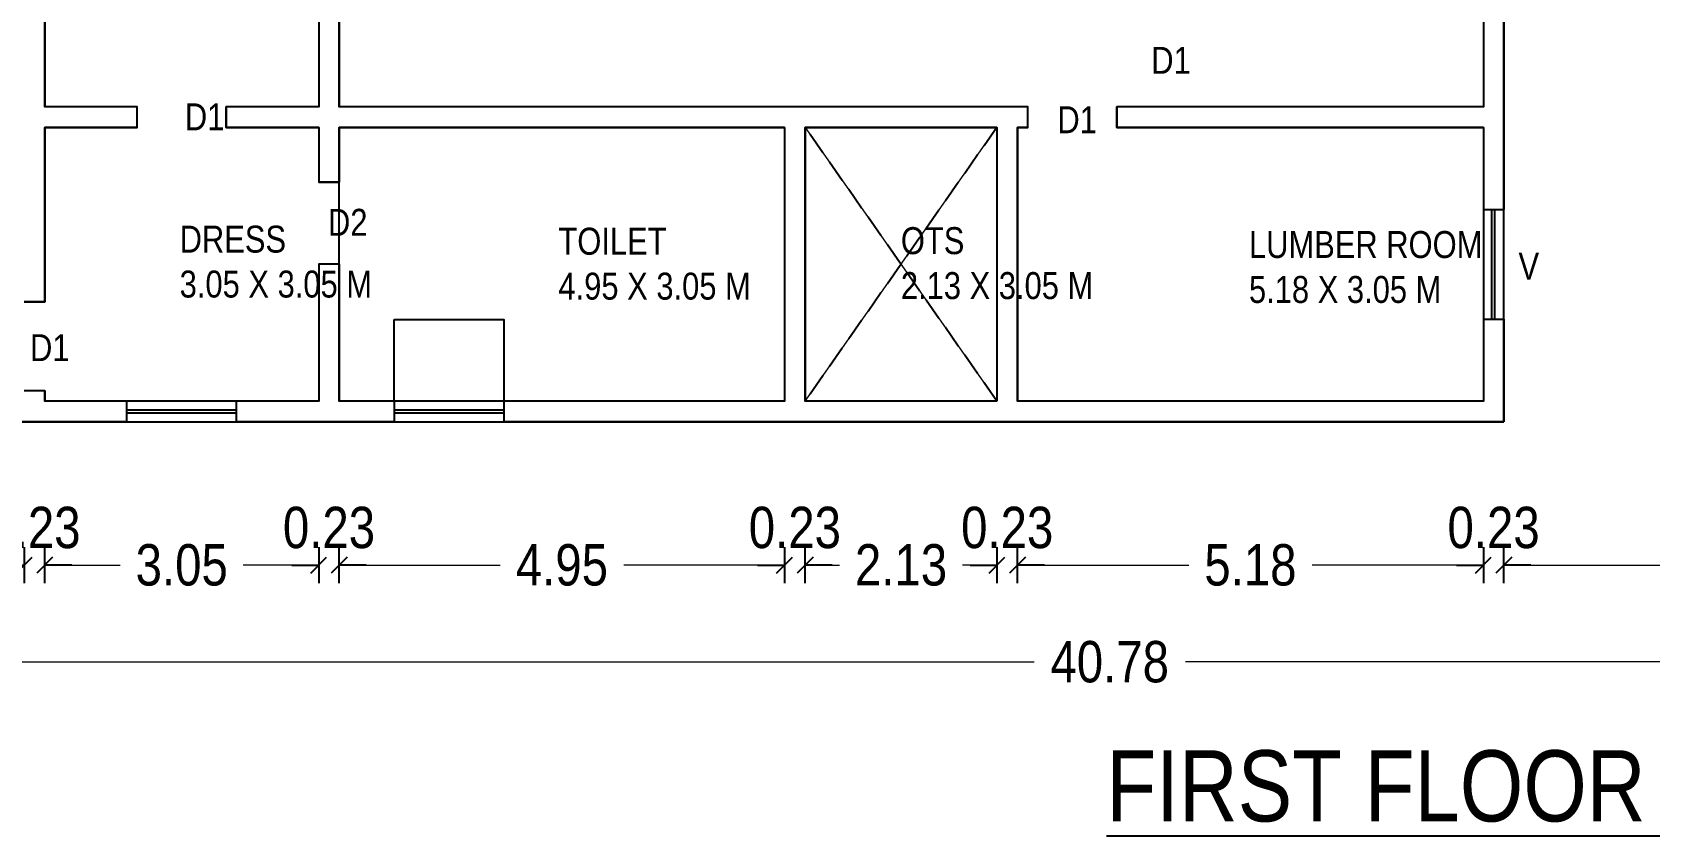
# Model space of a CAD drawing. Header units: metres. Extents: x 1185 to 1291, y 1063 to 1193.
# Drawn here: x 1250.12 to 1268.11, y 1062.56 to 1071.5 of the extents above; entities that cross this region are included whole.
import ezdxf

# ---------------------------------------------------------------- set-up
doc = ezdxf.new("R2010")
doc.units = ezdxf.units.M
doc.header["$MEASUREMENT"] = 0
doc.linetypes.add('DASHED', pattern=[0.75, 0.5, -0.25])
doc.linetypes.add('HIDDEN', pattern=[0.375, 0.25, -0.125])
for name, color, linetype, lineweight in [('041 Window Elevation', 154, 'Continuous', 13), ('042 Window Glass', 8, 'Continuous', 25), ('044 Elevation 4', 250, 'Continuous', 0)]:
    doc.layers.add(name, color=color, linetype=linetype, lineweight=lineweight)
for name, color, linetype in [('BLK_1_FLR_1_BLT_UP_AREA', 2, 'Continuous'), ('BLK_1_FLR_1_BLT_UP_AREA_DEDUCT', 2, 'Continuous'), ('BLK_1_FLR_1_CARPET_AREA', 2, 'Continuous'), ('BLK_1_FLR_1_WC_BATH', 223, 'Continuous'), ('TOILET_VENTILATION', 6, 'Continuous')]:
    doc.layers.add(name, color=color, linetype=linetype)
doc.styles.add('Arial', font='swissc.ttf')
doc.styles.get("Standard").update_dxf_attribs({"font": 'swisscb.ttf'})
doc.dimstyles.new('FLOOR DIM BUILDING DIM', dxfattribs={"dimtxt": 0.23, "dimasz": 0.025, "dimexe": 0.075, "dimexo": 0.3, "dimgap": 0.09, "dimtad": 0, "dimzin": 3, "dimdsep": 46, "dimtxsty": 'Arial', "dimblk": 'JM1', "dimcen": -0.09, "dimse1": 1, "dimse2": 1, "dimclrd": 5, "dimclre": 250, "dimclrt": 3, "dimazin": 0, "dimtfac": 0.65, "dimtix": 1, "dimtofl": 0, "dimtmove": 0, "dimatfit": 2, "dimfxl": 0, "dimfrac": 1, "dimtolj": 1, "dimlwd": 18, "dimlwe": -1, "dimarcsym": 0})

# ---------------------------------------------------------------- blocks, each defined once
blk = doc.blocks.new('JM1')
at = {"color": 2}
for p, q in [((0, 2), (0, -2)), ((-3, 0), (0, 0)), ((-0.88, -0.88), (0.88, 0.88))]:
    blk.add_line(p, q, dxfattribs=at)
blk = doc.blocks.new('*D157')
at = {"color": 5, "lineweight": 18}
for p, q in [((1266.163, 1065.572), (1266.063, 1065.572)), ((1266.591, 1065.572), (1266.691, 1065.572))]:
    blk.add_line(p, q, dxfattribs=at)
at = {"layer": 'DEFPOINTS', "color": 0, "lineweight": -3}
for p in [(1266.263, 1067.396), (1266.491, 1067.396), (1266.263, 1065.572)]:
    blk.add_point(p, dxfattribs=at)
at = {"color": 5, "lineweight": 18, "xscale": 0.1, "yscale": 0.1, "zscale": 0.1}
blk.add_blockref('JM1', (1266.263, 1065.572), dxfattribs=at)
at = {"color": 5, "lineweight": 18, "xscale": 0.1, "yscale": 0.1, "zscale": 0.1, "rotation": 180}
blk.add_blockref('JM1', (1266.491, 1065.572), dxfattribs=at)
at = {"color": 3, "lineweight": -3, "insert": (1266.377, 1065.988), "char_height": 0.46, "attachment_point": 5, "style": 'Arial'}
blk.add_mtext('\\A1;0.23', dxfattribs=at)
blk = doc.blocks.new('*D158')
at = {"color": 5, "lineweight": 18}
for p, q in [((1261.181, 1065.572), (1262.986, 1065.572)), ((1266.163, 1065.572), (1264.358, 1065.572))]:
    blk.add_line(p, q, dxfattribs=at)
at = {"layer": 'DEFPOINTS', "color": 0, "lineweight": -3}
for p in [(1261.081, 1067.396), (1266.263, 1067.396), (1261.081, 1065.572)]:
    blk.add_point(p, dxfattribs=at)
at = {"color": 5, "lineweight": 18, "xscale": 0.1, "yscale": 0.1, "zscale": 0.1, "rotation": 180}
blk.add_blockref('JM1', (1261.081, 1065.572), dxfattribs=at)
at = {"color": 5, "lineweight": 18, "xscale": 0.1, "yscale": 0.1, "zscale": 0.1}
blk.add_blockref('JM1', (1266.263, 1065.572), dxfattribs=at)
at = {"color": 3, "lineweight": -3, "insert": (1263.672, 1065.572), "char_height": 0.46, "attachment_point": 5, "style": 'Arial'}
blk.add_mtext('\\A1;5.18', dxfattribs=at)
blk = doc.blocks.new('*D159')
at = {"color": 5, "lineweight": 18}
for p, q in [((1260.753, 1065.572), (1260.653, 1065.572)), ((1261.181, 1065.572), (1261.281, 1065.572))]:
    blk.add_line(p, q, dxfattribs=at)
at = {"layer": 'DEFPOINTS', "color": 0, "lineweight": -3}
for p in [(1260.853, 1067.396), (1261.081, 1067.396), (1260.853, 1065.572)]:
    blk.add_point(p, dxfattribs=at)
at = {"color": 5, "lineweight": 18, "xscale": 0.1, "yscale": 0.1, "zscale": 0.1}
blk.add_blockref('JM1', (1260.853, 1065.572), dxfattribs=at)
at = {"color": 5, "lineweight": 18, "xscale": 0.1, "yscale": 0.1, "zscale": 0.1, "rotation": 180}
blk.add_blockref('JM1', (1261.081, 1065.572), dxfattribs=at)
at = {"color": 3, "lineweight": -3, "insert": (1260.967, 1065.988), "char_height": 0.46, "attachment_point": 5, "style": 'Arial'}
blk.add_mtext('\\A1;0.23', dxfattribs=at)
blk = doc.blocks.new('*D160')
at = {"color": 5, "lineweight": 18}
for p, q in [((1258.819, 1065.572), (1259.102, 1065.572)), ((1260.753, 1065.572), (1260.47, 1065.572))]:
    blk.add_line(p, q, dxfattribs=at)
at = {"layer": 'DEFPOINTS', "color": 0, "lineweight": -3}
for p in [(1258.719, 1067.396), (1260.853, 1067.396), (1258.719, 1065.572)]:
    blk.add_point(p, dxfattribs=at)
at = {"color": 5, "lineweight": 18, "xscale": 0.1, "yscale": 0.1, "zscale": 0.1, "rotation": 180}
blk.add_blockref('JM1', (1258.719, 1065.572), dxfattribs=at)
at = {"color": 5, "lineweight": 18, "xscale": 0.1, "yscale": 0.1, "zscale": 0.1}
blk.add_blockref('JM1', (1260.853, 1065.572), dxfattribs=at)
at = {"color": 3, "lineweight": -3, "insert": (1259.786, 1065.572), "char_height": 0.46, "attachment_point": 5, "style": 'Arial'}
blk.add_mtext('\\A1;2.13', dxfattribs=at)
blk = doc.blocks.new('*D161')
at = {"color": 5, "lineweight": 18}
for p, q in [((1258.39, 1065.572), (1258.29, 1065.572)), ((1258.819, 1065.572), (1258.919, 1065.572))]:
    blk.add_line(p, q, dxfattribs=at)
at = {"layer": 'DEFPOINTS', "color": 0, "lineweight": -3}
for p in [(1258.49, 1067.396), (1258.719, 1067.396), (1258.49, 1065.572)]:
    blk.add_point(p, dxfattribs=at)
at = {"color": 5, "lineweight": 18, "xscale": 0.1, "yscale": 0.1, "zscale": 0.1}
blk.add_blockref('JM1', (1258.49, 1065.572), dxfattribs=at)
at = {"color": 5, "lineweight": 18, "xscale": 0.1, "yscale": 0.1, "zscale": 0.1, "rotation": 180}
blk.add_blockref('JM1', (1258.719, 1065.572), dxfattribs=at)
at = {"color": 3, "lineweight": -3, "insert": (1258.605, 1065.988), "char_height": 0.46, "attachment_point": 5, "style": 'Arial'}
blk.add_mtext('\\A1;0.23', dxfattribs=at)
blk = doc.blocks.new('*D162')
at = {"color": 5, "lineweight": 18}
for p, q in [((1253.637, 1065.572), (1255.326, 1065.572)), ((1258.39, 1065.572), (1256.702, 1065.572))]:
    blk.add_line(p, q, dxfattribs=at)
at = {"layer": 'DEFPOINTS', "color": 0, "lineweight": -3}
for p in [(1253.537, 1067.396), (1258.49, 1067.396), (1253.537, 1065.572)]:
    blk.add_point(p, dxfattribs=at)
at = {"color": 5, "lineweight": 18, "xscale": 0.1, "yscale": 0.1, "zscale": 0.1, "rotation": 180}
blk.add_blockref('JM1', (1253.537, 1065.572), dxfattribs=at)
at = {"color": 5, "lineweight": 18, "xscale": 0.1, "yscale": 0.1, "zscale": 0.1}
blk.add_blockref('JM1', (1258.49, 1065.572), dxfattribs=at)
at = {"color": 3, "lineweight": -3, "insert": (1256.014, 1065.572), "char_height": 0.46, "attachment_point": 5, "style": 'Arial'}
blk.add_mtext('\\A1;4.95', dxfattribs=at)
blk = doc.blocks.new('*D163')
at = {"color": 5, "lineweight": 18}
for p, q in [((1253.209, 1065.572), (1253.109, 1065.572)), ((1253.637, 1065.572), (1253.737, 1065.572))]:
    blk.add_line(p, q, dxfattribs=at)
at = {"layer": 'DEFPOINTS', "color": 0, "lineweight": -3}
for p in [(1253.309, 1067.396), (1253.537, 1067.396), (1253.309, 1065.572)]:
    blk.add_point(p, dxfattribs=at)
at = {"color": 5, "lineweight": 18, "xscale": 0.1, "yscale": 0.1, "zscale": 0.1}
blk.add_blockref('JM1', (1253.309, 1065.572), dxfattribs=at)
at = {"color": 5, "lineweight": 18, "xscale": 0.1, "yscale": 0.1, "zscale": 0.1, "rotation": 180}
blk.add_blockref('JM1', (1253.537, 1065.572), dxfattribs=at)
at = {"color": 3, "lineweight": -3, "insert": (1253.423, 1065.988), "char_height": 0.46, "attachment_point": 5, "style": 'Arial'}
blk.add_mtext('\\A1;0.23', dxfattribs=at)
blk = doc.blocks.new('*D164')
at = {"color": 5, "lineweight": 18}
for p, q in [((1250.361, 1065.572), (1251.1, 1065.572)), ((1253.209, 1065.572), (1252.47, 1065.572))]:
    blk.add_line(p, q, dxfattribs=at)
at = {"layer": 'DEFPOINTS', "color": 0, "lineweight": -3}
for p in [(1250.261, 1067.396), (1253.309, 1067.396), (1250.261, 1065.572)]:
    blk.add_point(p, dxfattribs=at)
at = {"color": 5, "lineweight": 18, "xscale": 0.1, "yscale": 0.1, "zscale": 0.1, "rotation": 180}
blk.add_blockref('JM1', (1250.261, 1065.572), dxfattribs=at)
at = {"color": 5, "lineweight": 18, "xscale": 0.1, "yscale": 0.1, "zscale": 0.1}
blk.add_blockref('JM1', (1253.309, 1065.572), dxfattribs=at)
at = {"color": 3, "lineweight": -3, "insert": (1251.785, 1065.572), "char_height": 0.46, "attachment_point": 5, "style": 'Arial'}
blk.add_mtext('\\A1;3.05', dxfattribs=at)
blk = doc.blocks.new('*D165')
at = {"color": 5, "lineweight": 18}
for p, q in [((1249.932, 1065.572), (1249.832, 1065.572)), ((1250.361, 1065.572), (1250.461, 1065.572))]:
    blk.add_line(p, q, dxfattribs=at)
at = {"layer": 'DEFPOINTS', "color": 0, "lineweight": -3}
for p in [(1250.032, 1067.396), (1250.261, 1067.396), (1250.032, 1065.572)]:
    blk.add_point(p, dxfattribs=at)
at = {"color": 5, "lineweight": 18, "xscale": 0.1, "yscale": 0.1, "zscale": 0.1}
blk.add_blockref('JM1', (1250.032, 1065.572), dxfattribs=at)
at = {"color": 5, "lineweight": 18, "xscale": 0.1, "yscale": 0.1, "zscale": 0.1, "rotation": 180}
blk.add_blockref('JM1', (1250.261, 1065.572), dxfattribs=at)
at = {"color": 3, "lineweight": -3, "insert": (1250.147, 1065.988), "char_height": 0.46, "attachment_point": 5, "style": 'Arial'}
blk.add_mtext('\\A1;0.23', dxfattribs=at)
blk = doc.blocks.new('*D170')
at = {"color": 5, "lineweight": 18}
for p, q in [((1241.817, 1064.494), (1261.265, 1064.494)), ((1282.397, 1064.494), (1262.949, 1064.494))]:
    blk.add_line(p, q, dxfattribs=at)
at = {"layer": 'DEFPOINTS', "color": 0, "lineweight": -3}
for p in [(1241.717, 1067.168), (1282.497, 1067.168), (1241.717, 1064.494)]:
    blk.add_point(p, dxfattribs=at)
at = {"color": 5, "lineweight": 18, "xscale": 0.1, "yscale": 0.1, "zscale": 0.1, "rotation": 180}
blk.add_blockref('JM1', (1241.717, 1064.494), dxfattribs=at)
at = {"color": 5, "lineweight": 18, "xscale": 0.1, "yscale": 0.1, "zscale": 0.1}
blk.add_blockref('JM1', (1282.497, 1064.494), dxfattribs=at)
at = {"color": 3, "lineweight": -3, "insert": (1262.107, 1064.494), "char_height": 0.46, "attachment_point": 5, "style": 'Arial'}
blk.add_mtext('\\A1;40.78', dxfattribs=at)
blk = doc.blocks.new('*D212')
at = {"color": 5, "lineweight": 18}
for p, q in [((1266.591, 1065.572), (1270.002, 1065.572)), ((1274.701, 1065.572), (1271.29, 1065.572))]:
    blk.add_line(p, q, dxfattribs=at)
at = {"layer": 'DEFPOINTS', "color": 0, "lineweight": -3}
for p in [(1266.491, 1067.168), (1274.801, 1067.168), (1266.491, 1065.572)]:
    blk.add_point(p, dxfattribs=at)
at = {"color": 5, "lineweight": 18, "xscale": 0.1, "yscale": 0.1, "zscale": 0.1, "rotation": 180}
blk.add_blockref('JM1', (1266.491, 1065.572), dxfattribs=at)
at = {"color": 5, "lineweight": 18, "xscale": 0.1, "yscale": 0.1, "zscale": 0.1}
blk.add_blockref('JM1', (1274.801, 1065.572), dxfattribs=at)
at = {"color": 3, "lineweight": -3, "insert": (1270.646, 1065.572), "char_height": 0.46, "attachment_point": 5, "style": 'Arial'}
blk.add_mtext('\\A1;8.31', dxfattribs=at)

msp = doc.modelspace()

# ---------------------------------------------------------------- linework, layer by layer
at = {"ltscale": 5}
for p, q in [((1253.537, 1075.778), (1253.537, 1070.673)), ((1250.261, 1075.55), (1250.261, 1070.673)), ((1253.309, 1075.55), (1253.309, 1070.673)), ((1266.263, 1072.502), (1266.263, 1070.673)), ((1266.491, 1072.502), (1266.491, 1070.673)), ((1251.29, 1070.673), (1250.261, 1070.673)), ((1251.29, 1070.444), (1251.29, 1070.673)), ((1253.309, 1070.673), (1252.28, 1070.673)), ((1253.309, 1070.673), (1252.28, 1070.673)), ((1252.28, 1070.444), (1252.28, 1070.673)), ((1261.196, 1070.673), (1253.537, 1070.673)), ((1261.196, 1070.444), (1261.196, 1070.673)), ((1262.606, 1070.673), (1262.186, 1070.673)), ((1262.186, 1070.444), (1262.186, 1070.673)), ((1266.263, 1070.673), (1262.606, 1070.673)), ((1266.491, 1070.673), (1266.491, 1069.53)), ((1251.29, 1070.444), (1250.261, 1070.444)), ((1250.261, 1070.444), (1250.261, 1068.501)), ((1253.309, 1070.444), (1252.28, 1070.444)), ((1253.309, 1070.444), (1253.309, 1069.835)), ((1258.49, 1070.444), (1253.537, 1070.444)), ((1253.537, 1070.444), (1253.537, 1069.835)), ((1258.49, 1070.444), (1258.49, 1067.396)), ((1260.853, 1070.444), (1258.719, 1070.444)), ((1258.719, 1070.444), (1258.719, 1067.396)), ((1260.853, 1070.444), (1260.853, 1067.396)), ((1261.196, 1070.444), (1261.081, 1070.444)), ((1261.081, 1070.444), (1261.081, 1067.396)), ((1266.263, 1070.444), (1262.186, 1070.444)), ((1266.263, 1070.444), (1266.263, 1069.53)), ((1253.537, 1069.835), (1253.309, 1069.835)), ((1266.263, 1069.53), (1266.491, 1069.53)), ((1253.309, 1068.92), (1253.309, 1067.396)), ((1253.537, 1068.92), (1253.309, 1068.92)), ((1253.537, 1068.92), (1253.537, 1067.396)), ((1250.261, 1068.501), (1250.032, 1068.501)), ((1266.263, 1068.311), (1266.263, 1067.396)), ((1266.263, 1068.311), (1266.491, 1068.311)), ((1266.491, 1068.311), (1266.491, 1067.168)), ((1250.261, 1067.511), (1250.032, 1067.511)), ((1250.261, 1067.511), (1250.261, 1067.396)), ((1251.175, 1067.396), (1250.261, 1067.396)), ((1251.175, 1067.168), (1251.175, 1067.396)), ((1253.309, 1067.396), (1252.394, 1067.396)), ((1252.394, 1067.168), (1252.394, 1067.396)), ((1254.148, 1067.396), (1253.537, 1067.396)), ((1254.148, 1067.396), (1254.148, 1067.168)), ((1258.49, 1067.396), (1255.367, 1067.396)), ((1255.367, 1067.396), (1255.367, 1067.168)), ((1260.853, 1067.396), (1258.719, 1067.396)), ((1266.263, 1067.396), (1261.081, 1067.396)), ((1251.175, 1067.168), (1249.88, 1067.168)), ((1254.148, 1067.168), (1252.394, 1067.168)), ((1261.196, 1067.168), (1255.367, 1067.168)), ((1266.491, 1067.168), (1261.196, 1067.168))]:
    msp.add_line(p, q, dxfattribs=at)
at = {"linetype": 'HIDDEN'}
for p, q in [((1260.853, 1067.396), (1258.719, 1070.444)), ((1260.853, 1070.444), (1258.719, 1067.396))]:
    msp.add_line(p, q, dxfattribs=at)
at = {"layer": '041 Window Elevation', "ltscale": 5}
for p, q in [((1266.263, 1068.311), (1266.263, 1069.53)), ((1266.491, 1068.311), (1266.491, 1069.53)), ((1252.394, 1067.396), (1251.175, 1067.396)), ((1255.366, 1067.396), (1254.147, 1067.396)), ((1252.394, 1067.168), (1251.175, 1067.168)), ((1255.366, 1067.168), (1254.147, 1067.168))]:
    msp.add_line(p, q, dxfattribs=at)
at = {"layer": '042 Window Glass', "ltscale": 5}
for p, q in [((1266.358, 1068.311), (1266.358, 1069.53)), ((1266.39, 1068.311), (1266.39, 1069.53)), ((1252.394, 1067.295), (1251.175, 1067.295)), ((1252.394, 1067.263), (1251.175, 1067.263))]:
    msp.add_line(p, q, dxfattribs=at)
at = {"layer": '042 Window Glass', "linetype": 'DASHED', "ltscale": 8}
for p, q in [((1255.366, 1067.295), (1254.147, 1067.295)), ((1255.366, 1067.263), (1254.147, 1067.263))]:
    msp.add_line(p, q, dxfattribs=at)
at = {"layer": '044 Elevation 4', "linetype": 'DASHED', "ltscale": 30}
for p, q in [((1258.719, 1070.444), (1260.853, 1067.396)), ((1258.719, 1067.396), (1260.853, 1070.444))]:
    msp.add_line(p, q, dxfattribs=at)
at = {"layer": 'BLK_1_FLR_1_BLT_UP_AREA', "color": 2, "ltscale": 1.5}
msp.add_lwpolyline([(1266.491, 1067.168), (1266.491, 1076.921), (1261.081, 1076.921), (1261.081, 1083.551), (1255.138, 1083.551), (1255.138, 1094.371), (1262.758, 1094.371), (1262.758, 1099.477), (1266.491, 1099.477), (1266.491, 1114.717), (1261.157, 1114.717), (1261.157, 1112.659), (1249.804, 1112.659), (1249.804, 1114.717), (1241.193, 1114.717), (1241.193, 1091.704), (1246.298, 1091.704), (1246.298, 1078.445), (1241.193, 1078.445), (1241.193, 1067.168)], close=True, dxfattribs=at)
at = {"layer": 'BLK_1_FLR_1_BLT_UP_AREA_DEDUCT', "color": 2, "lineweight": -3}
msp.add_lwpolyline([(1260.853, 1067.396), (1258.719, 1067.396), (1258.719, 1070.444), (1260.853, 1070.444)], close=True, dxfattribs=at)
at = {"layer": 'BLK_1_FLR_1_CARPET_AREA', "color": 2, "lineweight": -3}
for points in [[(1266.263, 1076.921), (1266.263, 1070.673), (1262.186, 1070.673), (1262.186, 1070.444), (1266.263, 1070.444), (1266.263, 1067.396), (1261.081, 1067.396), (1261.081, 1070.444), (1261.196, 1070.444), (1261.196, 1070.673), (1253.537, 1070.673), (1253.537, 1075.778)], [(1250.032, 1068.501), (1250.261, 1068.501), (1250.261, 1070.444), (1251.29, 1070.444), (1251.29, 1070.673), (1250.261, 1070.673), (1250.261, 1075.55), (1253.309, 1075.55), (1253.309, 1070.673), (1252.28, 1070.673), (1252.28, 1070.444), (1253.309, 1070.444), (1253.309, 1069.835), (1253.537, 1069.835), (1253.537, 1070.444), (1258.49, 1070.444), (1258.49, 1067.396), (1253.537, 1067.396), (1253.537, 1068.92), (1253.309, 1068.92), (1253.309, 1067.396), (1250.261, 1067.396), (1250.261, 1067.511), (1250.032, 1067.511)]]:
    msp.add_lwpolyline(points, dxfattribs=at)
at = {"layer": 'BLK_1_FLR_1_WC_BATH', "lineweight": -3}
msp.add_lwpolyline([(1258.49, 1067.396), (1253.537, 1067.396), (1253.537, 1070.444), (1258.49, 1070.444)], close=True, dxfattribs=at)
at = {"layer": 'TOILET_VENTILATION', "ltscale": 1.5}
msp.add_lwpolyline([(1254.148, 1068.306), (1255.366, 1068.306), (1255.366, 1067.396), (1254.148, 1067.396)], close=True, dxfattribs=at)

# ---------------------------------------------------------------- texts
at = {"attachment_point": 1}
for s, insert, char_height in [('\\A1;{\\fSwis721 Cn BT|b0|i0|c0|p34;D1}', (1262.569, 1071.34), 0.3), ('\\A1;{\\fSwis721 Cn BT|b0|i0|c0|p34;D1}', (1251.82, 1070.711), 0.3), ('\\A1;{\\fSwis721 Cn BT|b0|i0|c0|p34;D1}', (1261.525, 1070.679), 0.3), ('\\A1;{\\fSwis721 Cn BT|b0|i0|c0|p34;D2}', (1253.412, 1069.537), 0.3), ('\\A1;{\\fSwis721 Cn BT|b0|i0|c0|p34;DRESS\\P3.05 X 3.05 M}', (1251.762, 1069.35), 0.3), ('\\A1;{\\fSwis721 Cn BT|b0|i0|c0|p34;TOILET\\P4.95 X 3.05 M}', (1255.975, 1069.327), 0.3), ('\\A1;{\\fSwis721 Cn BT|b0|i0|c0|p34;OTS\\P2.13 X 3.05 M}', (1259.784, 1069.333), 0.3), ('\\A1;{\\fSwis721 Cn BT|b0|i0|c0|p34;LUMBER ROOM\\P5.18 X 3.05 M}', (1263.656, 1069.29), 0.3), ('\\A1;{\\fSwis721 Cn BT|b0|i0|c0|p34;V}', (1266.654, 1069.048), 0.3), ('\\A1;{\\fSwis721 Cn BT|b0|i0|c0|p34;D1}', (1250.098, 1068.142), 0.3), ('{\\fSwis721 Cn BT|b0|i0|c0|p34;\\LFIRST FLOOR PLAN}', (1262.07, 1063.511), 0.792)]:
    msp.add_mtext(s, dxfattribs=dict(at, insert=insert, char_height=char_height))

# ---------------------------------------------------------------- dimensions: what is measured, and where the dimension line sits
at = {"color": 3, "lineweight": -3}
for base, p1, p2, override, picture, middle in [((1250.032, 1065.572), (1250.261, 1067.396), (1250.032, 1067.396), {"dimscale": 2, "dimasz": 0.05, "dimtad": 1, "dimpost": '\\X'}, '*D165', (1250.147, 1065.988)), ((1250.261, 1065.572), (1253.309, 1067.396), (1250.261, 1067.396), {"dimscale": 2, "dimasz": 0.05, "dimpost": '\\X', "dimtmove": 1}, '*D164', (1251.785, 1065.572)), ((1253.309, 1065.572), (1253.537, 1067.396), (1253.309, 1067.396), {"dimscale": 2, "dimasz": 0.05, "dimtad": 1, "dimpost": '\\X'}, '*D163', (1253.423, 1065.988)), ((1253.537, 1065.572), (1258.49, 1067.396), (1253.537, 1067.396), {"dimscale": 2, "dimasz": 0.05, "dimpost": '\\X', "dimtmove": 1}, '*D162', (1256.014, 1065.572)), ((1258.49, 1065.572), (1258.719, 1067.396), (1258.49, 1067.396), {"dimscale": 2, "dimasz": 0.05, "dimtad": 1, "dimpost": '\\X'}, '*D161', (1258.605, 1065.988)), ((1258.719, 1065.572), (1260.853, 1067.396), (1258.719, 1067.396), {"dimscale": 2, "dimasz": 0.05, "dimpost": '\\X', "dimtmove": 1}, '*D160', (1259.786, 1065.572)), ((1260.853, 1065.572), (1261.081, 1067.396), (1260.853, 1067.396), {"dimscale": 2, "dimasz": 0.05, "dimtad": 1, "dimpost": '\\X'}, '*D159', (1260.967, 1065.988)), ((1261.081, 1065.572), (1266.263, 1067.396), (1261.081, 1067.396), {"dimscale": 2, "dimasz": 0.05, "dimpost": '\\X', "dimtmove": 1}, '*D158', (1263.672, 1065.572)), ((1266.263, 1065.572), (1266.491, 1067.396), (1266.263, 1067.396), {"dimscale": 2, "dimasz": 0.05, "dimtad": 1, "dimpost": '\\X'}, '*D157', (1266.377, 1065.988)), ((1241.717, 1064.494), (1282.497, 1067.168), (1241.717, 1067.168), {"dimscale": 2, "dimasz": 0.05, "dimpost": '\\X'}, '*D170', (1262.107, 1064.494)), ((1266.491, 1065.572), (1274.801, 1067.168), (1266.491, 1067.168), {"dimscale": 2, "dimasz": 0.05, "dimpost": '\\X', "dimtmove": 1}, '*D212', (1270.646, 1065.572))]:
    dim = msp.add_linear_dim(base=base, p1=p1, p2=p2, angle=180, dimstyle='FLOOR DIM BUILDING DIM', override=override, dxfattribs=at)
    dim.commit()
    dim.dimension.update_dxf_attribs({"geometry": picture, "text_midpoint": middle})

doc.saveas('drawing.dxf')
